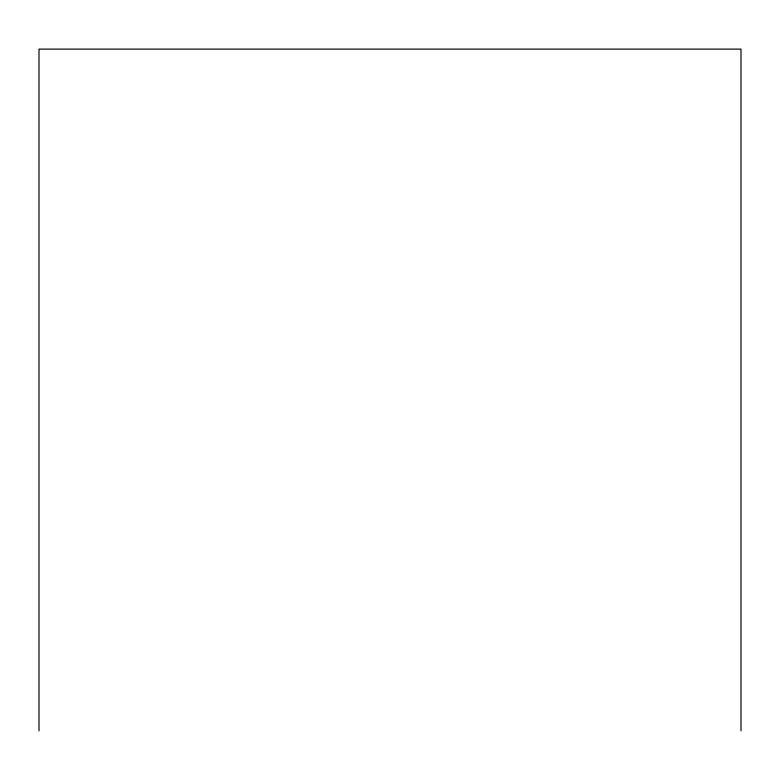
<?xml version="1.0" encoding="UTF-8"?>
<svg xmlns="http://www.w3.org/2000/svg" width="780" height="780" viewBox="0 0 780 780"><rect width="100%" height="100%" fill="white"/><g stroke="black" fill="none" stroke-linecap="round" stroke-linejoin="round"><path stroke-width="1.17" d="M741 730.889L741 49.111L39 49.111L39 730.889"/></g></svg>
